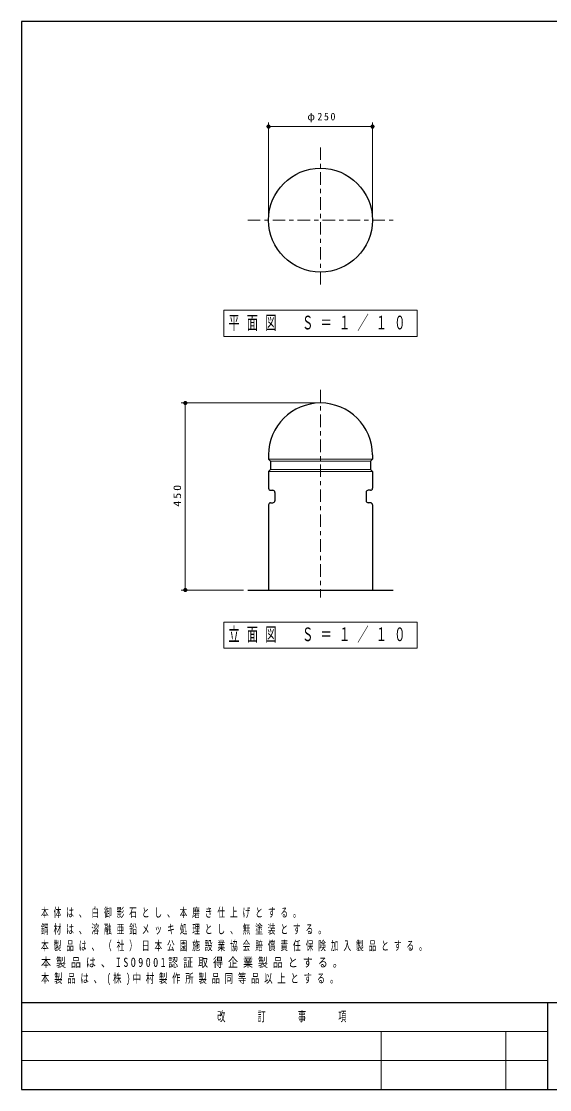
# Model space of a CAD drawing. Units: millimetres on the paper, scale 1:10. Extents: x -365 to 12, y -47 to 257.
# Drawn here: x -365 to -238, y 0 to 257 of the extents above; entities that cross this region are included whole.
import ezdxf

# ---------------------------------------------------------------- set-up
doc = ezdxf.new("R2010")
doc.units = ezdxf.units.MM
doc.linetypes.add('USER2', pattern=[6, 3, -1, 1, -1])
doc.layers.add('LY_1', color=7, linetype='Continuous', lineweight=13)
doc.layers.add('LY_2', color=7, linetype='Continuous', lineweight=13)
doc.styles.add('ＭＳ ゴシック', font='')
doc.styles.get('ＭＳ ゴシック').set_extended_font_data('MS Gothic')

# ---------------------------------------------------------------- blocks, each defined once
blk = doc.blocks.new('filled_dot')
at = {"color": 0, "linetype": 'Continuous', "lineweight": -2, "const_width": 1.25}
blk.add_lwpolyline([(-0.625, 0, 1), (0.625, 0, 1)], format="xyb", close=True, dxfattribs=at)

msp = doc.modelspace()

# ---------------------------------------------------------------- linework, layer by layer
at = {"layer": 'LY_1'}
for p, q in [((-305.583, 210.188), (-305.583, 232.688)), ((-305.583, 231.688), (-280.583, 231.688)), ((-280.583, 210.188), (-280.583, 232.688)), ((-269.833, 187.498), (-316.333, 187.498)), ((-316.333, 187.498), (-316.333, 181.198)), ((-269.833, 181.198), (-269.833, 187.498)), ((-316.333, 181.198), (-269.833, 181.198)), ((-294.083, 165.188), (-326.583, 165.188)), ((-325.583, 120.188), (-325.583, 165.188)), ((-305.583, 151.688), (-280.583, 151.688)), ((-305.083, 151.188), (-281.083, 151.188)), ((-305.083, 149.188), (-281.083, 149.188)), ((-305.583, 148.688), (-280.583, 148.688)), ((-311.583, 120.188), (-326.583, 120.188)), ((-269.833, 112.498), (-316.333, 112.498)), ((-316.333, 112.498), (-316.333, 106.198)), ((-269.833, 106.198), (-269.833, 112.498)), ((-316.333, 106.198), (-269.833, 106.198))]:
    msp.add_line(p, q, dxfattribs=at)
at = {"layer": 'LY_1', "linetype": 'USER2'}
for p, q in [((-293.083, 226.688), (-293.083, 193.59)), ((-310.583, 209.188), (-275.583, 209.188)), ((-293.083, 168.394), (-293.083, 118.422))]:
    msp.add_line(p, q, dxfattribs=at)
at = {"layer": 'LY_1', "color": 3, "lineweight": 25}
for p, q in [((-305.583, 152.688), (-305.583, 151.688)), ((-305.583, 151.688), (-305.083, 151.188)), ((-280.583, 151.688), (-281.083, 151.188)), ((-280.583, 152.688), (-280.583, 151.688)), ((-305.583, 148.688), (-305.083, 149.188)), ((-305.083, 151.188), (-305.083, 149.188)), ((-281.083, 151.188), (-281.083, 149.188)), ((-280.583, 148.688), (-281.083, 149.188)), ((-305.583, 148.688), (-305.583, 144.688)), ((-280.583, 148.688), (-280.583, 144.688)), ((-305.083, 144.188), (-304.549, 144.188)), ((-281.083, 144.188), (-281.617, 144.188)), ((-304.049, 143.688), (-304.049, 141.688)), ((-282.117, 143.688), (-282.117, 141.688)), ((-305.583, 140.688), (-305.583, 120.188)), ((-305.083, 141.188), (-304.549, 141.188)), ((-281.083, 141.188), (-281.617, 141.188)), ((-280.583, 140.688), (-280.583, 120.188))]:
    msp.add_line(p, q, dxfattribs=at)
at = {"layer": 'LY_1', "color": 20, "lineweight": 25}
msp.add_line((-310.583, 120.188), (-275.583, 120.188), dxfattribs=at)
at = {"layer": 'LY_1', "color": 3, "lineweight": 25}
msp.add_circle((-293.083, 209.188), 12.5, dxfattribs=at)
for centre, radius, start, end in [((-293.083, 152.688), 12.5, 0, 180), ((-305.083, 144.688), 0.5, 179.99998, 270.00002), ((-304.549, 143.688), 0.5, 0, 89.99998), ((-281.617, 143.688), 0.5, 89.99998, 179.99996), ((-281.083, 144.688), 0.5, 269.99996, 0), ((-304.549, 141.688), 0.5, 270.00002, 0), ((-281.617, 141.688), 0.5, 179.99996, 269.99995), ((-305.083, 140.688), 0.5, 89.99998, 179.99996), ((-281.083, 140.688), 0.5, 0, 89.99998)]:
    msp.add_arc(centre, radius, start, end, dxfattribs=at)
at = {"layer": 'LY_2', "color": 20, "lineweight": 25}
for p, q in [((0, 257), (-365, 257)), ((-365, 257), (-365, 0)), ((-365, 21), (0, 21)), ((-365, 0), (0, 0))]:
    msp.add_line(p, q, dxfattribs=at)
at = {"layer": 'LY_2', "color": 3, "lineweight": 25}
msp.add_line((-238.5, 21), (-238.5, 0), dxfattribs=at)
at = {"layer": 'LY_2'}
for p, q in [((-365, 14), (-238.5, 14)), ((-278.5, 14), (-278.5, 0)), ((-248.5, 14), (-248.5, 0)), ((-365, 7), (-238.5, 7))]:
    msp.add_line(p, q, dxfattribs=at)

# ---------------------------------------------------------------- block references
at = {"layer": 'LY_1', "xscale": 0.4, "yscale": 0.4}
msp.add_blockref('filled_dot', (-305.583, 231.688), dxfattribs=at)
for p, rotation in [((-280.583, 231.688), 180), ((-325.583, 165.188), 270), ((-325.583, 120.188), 90)]:
    msp.add_blockref('filled_dot', p, dxfattribs=dict(at, rotation=rotation))

# ---------------------------------------------------------------- texts
at = {"layer": 'LY_1', "style": 'ＭＳ ゴシック'}
for s, insert, char_height, attachment_point in [('\\T1.33;\\W0.95;φ250', (-292.664, 232.688), 1.833, 8), ('\\T1.64;\\W0.6;平面図\u3000Ｓ＝１／１０', (-293.083, 184.348), 3.299, 5), ('\\T1.64;\\W0.6;立面図\u3000Ｓ＝１／１０', (-293.083, 109.348), 3.299, 5), ('\\T1.64;\\W0.6;本体は、白御影石とし、本磨き仕上げとする。', (-360.282, 42.503), 2.199, 4), ('\\T1.64;\\W0.6;鋼材は、溶融亜鉛メッキ処理とし、無塗装とする。', (-360.282, 38.503), 2.199, 4), ('\\T1.64;\\W0.6;本製品は、（社）日本公園施設業協会賠償責任保険加入製品とする。', (-360.282, 34.503), 2.199, 4), ('\\T1.5;\\W0.8;本製品は、ISO9001認証取得企業製品とする。', (-360.282, 30.503), 2.199, 4), ('\\T1.58;\\W0.65;本製品は、(株)中村製作所製品同等品以上とする。', (-360.282, 26.503), 2.199, 4)]:
    msp.add_mtext(s, dxfattribs=dict(at, insert=insert, char_height=char_height, attachment_point=attachment_point))
at = {"layer": 'LY_1', "insert": (-326.583, 143.103), "char_height": 1.833, "attachment_point": 8, "rotation": 90, "style": 'ＭＳ ゴシック'}
msp.add_mtext('\\T1.33;\\W1.15;450', dxfattribs=at)
at = {"layer": 'LY_2', "insert": (-301.75, 17.5), "char_height": 2.346, "attachment_point": 5, "style": 'ＭＳ ゴシック'}
msp.add_mtext('\\T1.64;\\W0.6;改\u3000\u3000訂\u3000\u3000事\u3000\u3000項', dxfattribs=at)

doc.saveas('drawing.dxf')
